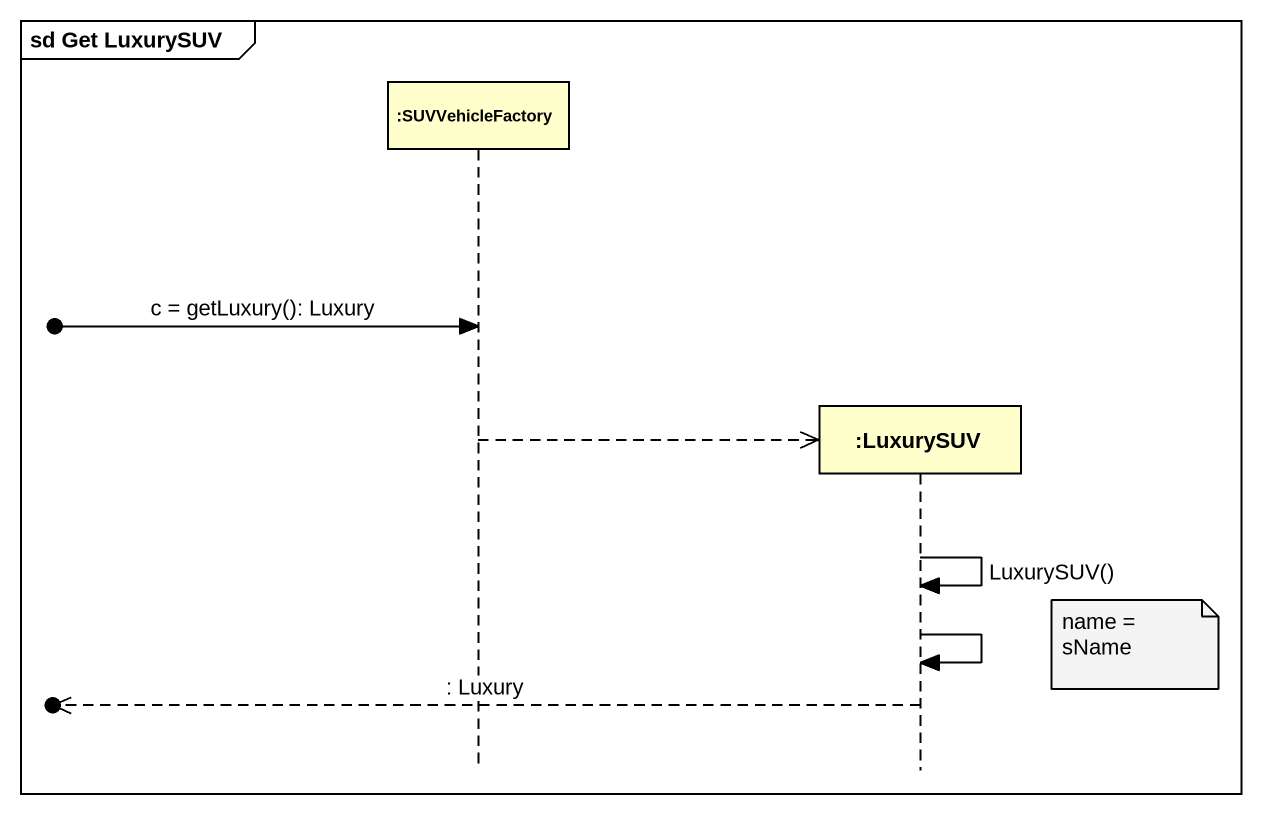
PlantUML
@startuml
mainframe sd Get LuxurySUV
hide footbox
participant ":SUVVehicleFactory" as SUVVehicleFactory
participant ":LuxurySUV" as LuxurySUV

[o-> SUVVehicleFactory : c = getLuxury(): Luxury
SUVVehicleFactory -->> LuxurySUV **
LuxurySUV -> LuxurySUV : LuxurySUV()
LuxurySUV -> LuxurySUV
note right of LuxurySUV : name = sName
[o<<-- LuxurySUV : : Luxury
@enduml
